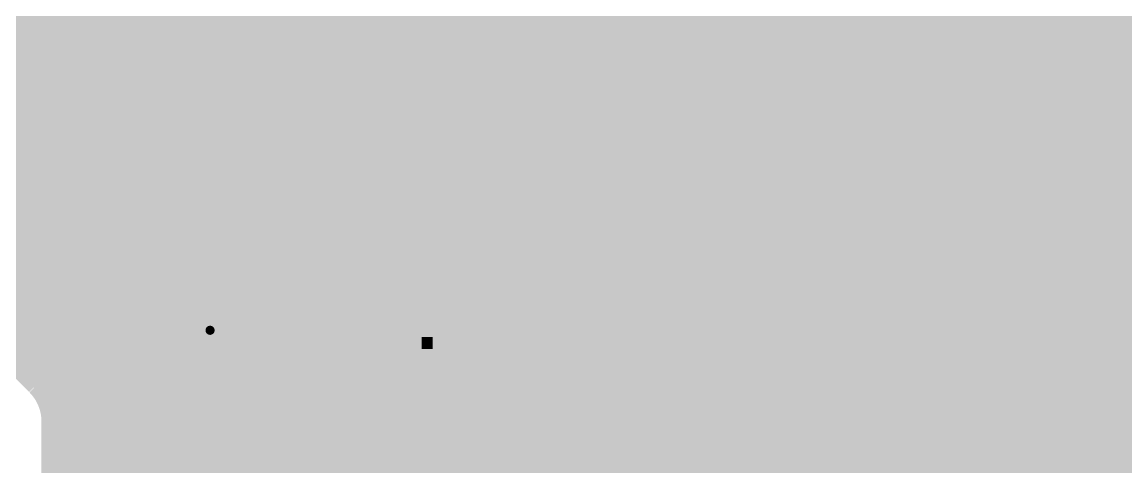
# Model space of a CAD drawing. Extents: x -10 to 131, y -93 to 209.
# Drawn here: x 20.87 to 36.26, y 52.71 to 58.91 of the extents above; entities that cross this region are included whole.
import ezdxf

# ---------------------------------------------------------------- set-up
doc = ezdxf.new("R2010")
doc.units = 0
doc.header["$MEASUREMENT"] = 0
doc.layers.get('0').update_dxf_attribs({"linetype": 'CONTINUOUS'})
for name, color, linetype in [('22-303-0_AST', 7, 'CONTINUOUS'), ('22-303-0_BOT', 2, 'CONTINUOUS'), ('22-303-0_DRD', 6, 'CONTINUOUS'), ('22-303-0_DRL', 1, 'CONTINUOUS'), ('22-303-0_GND', 3, 'CONTINUOUS'), ('22-303-0_IN1', 10, 'CONTINUOUS'), ('22-303-0_SMT', 9, 'CONTINUOUS'), ('22-303-0_SPT', 11, 'CONTINUOUS'), ('22-303-0_SST', 8, 'CONTINUOUS'), ('22-303-0_TOP', 15, 'CONTINUOUS'), ('THRUHOLE_TAP', 2, 'CONTINUOUS')]:
    doc.layers.add(name, color=color, linetype=linetype)

# ---------------------------------------------------------------- blocks, each defined once
blk = doc.blocks.new('ROUND_70')
at = {"const_width": 0.29972}
blk.add_lwpolyline([(-0.14986, 0, 1), (0.14986, 0, 1)], format="xyb", close=True, dxfattribs=at)
blk = doc.blocks.new('ROUND_117')
at = {"const_width": 0.10033}
blk.add_lwpolyline([(-0.050164, 0, 1), (0.050164, 0, 1)], format="xyb", close=True, dxfattribs=at)
blk = doc.blocks.new('ROUND_101')
at = {"const_width": 0.0635}
blk.add_lwpolyline([(-0.03175, 0, 1), (0.03175, 0, 1)], format="xyb", close=True, dxfattribs=at)
blk = doc.blocks.new('RECTANGLE_6')
blk.add_solid([(0.63627, 0.51308), (0.63627, -0.51308), (-0.63627, 0.51308), (-0.63627, -0.51308)])
blk = doc.blocks.new('RECTANGLE_18')
blk.add_solid([(0.25019, 0.40005), (0.25019, -0.40005), (-0.25019, 0.40005), (-0.25019, -0.40005)])
blk = doc.blocks.new('ROUND_108')
at = {"const_width": 0.10033}
blk.add_lwpolyline([(-0.050164, 0, 1), (0.050164, 0, 1)], format="xyb", close=True, dxfattribs=at)

msp = doc.modelspace()

# ---------------------------------------------------------------- linework, layer by layer
at = {"layer": '22-303-0_AST'}
for points, const_width in [([(24.65832, 58.37682), (24.65832, 58.02122), (24.99614, 57.90184), (25.3365, 57.90184), (25.67432, 58.02122), (25.67432, 58.37682)], 0.1524), ([(24.65832, 58.31586), (25.67432, 58.31586)], 0.1524), ([(20.97532, 58.12282), (20.97532, 57.76722), (21.31314, 57.64784), (21.6535, 57.64784), (21.99132, 57.76722), (21.99132, 58.12282)], 0.1524), ([(20.97532, 58.06186), (21.99132, 58.06186)], 0.1524), ([(24.65832, 57.18302), (24.65832, 57.41924)], 0.1524), ([(24.65832, 57.29986), (25.67432, 57.29986), (25.50414, 57.41924)], 0.1524), ([(20.97532, 56.92902), (20.97532, 57.16524)], 0.1524), ([(20.97532, 57.04586), (21.99132, 57.04586), (21.82114, 57.16524)], 0.1524), ([(24.8285, 56.81726), (24.65832, 56.75884), (24.65832, 56.40324), (24.8285, 56.34482), (25.16632, 56.34482), (25.3365, 56.46166), (25.3365, 56.81726), (25.67432, 56.81726), (25.67432, 56.34482)], 0.1524), ([(21.48332, 56.50484), (21.48332, 56.14924), (21.31314, 56.09082), (21.1455, 56.09082), (20.97532, 56.14924), (20.97532, 56.50484), (21.1455, 56.56326), (21.31314, 56.56326), (21.99132, 56.32704)], 0.1524), ([(24.384, 52.832), (22.606, 52.832), (22.606, 56.388), (24.384, 56.388), (24.384, 52.832)], 0.1524), ([(23.16734, 55.31358), (22.99716, 55.372), (22.99716, 55.7276), (23.16734, 55.78602), (23.84552, 55.78602), (24.01316, 55.7276), (24.01316, 55.372), (23.84552, 55.31358)], 0.1524), ([(21.19122, 53.9115), (21.08962, 53.9115), (21.08962, 55.3085), (21.19122, 55.3085)], 0.20066), ([(21.98878, 55.3085), (22.09038, 55.3085), (22.09038, 53.9115), (21.98878, 53.9115)], 0.20066), ([(25.00122, 53.9115), (24.89962, 53.9115), (24.89962, 55.3085), (25.00122, 55.3085)], 0.20066), ([(25.79878, 55.3085), (25.90038, 55.3085), (25.90038, 53.9115), (25.79878, 53.9115)], 0.20066), ([(22.09038, 55.00878), (22.09038, 54.90972), (21.08962, 54.90972), (21.08962, 55.00878), (22.09038, 55.00878)], 0.20066), ([(25.90038, 55.00878), (25.90038, 54.90972), (24.89962, 54.90972), (24.89962, 55.00878), (25.90038, 55.00878)], 0.20066), ([(23.16734, 54.94782), (22.99716, 54.8894), (22.99716, 54.5338), (23.16734, 54.47538), (23.50516, 54.47538), (23.67534, 54.59222), (23.67534, 54.94782), (24.01316, 54.94782), (24.01316, 54.47538)], 0.1524), ([(23.50516, 53.6956), (23.67534, 53.63718), (23.84552, 53.63718), (24.01316, 53.6956), (24.01316, 54.0512), (23.84552, 54.10962), (23.67534, 54.10962), (23.50516, 54.0512), (23.50516, 53.6956), (23.33752, 53.63718), (23.16734, 53.63718), (22.99716, 53.6956), (22.99716, 54.0512), (23.16734, 54.10962), (23.33752, 54.10962), (23.50516, 54.0512)], 0.1524)]:
    msp.add_lwpolyline(points, dxfattribs=dict(at, const_width=const_width))
at = {"layer": '22-303-0_BOT', "const_width": 0.254}
for points in [[(76.454, 58.10758), (9.4996, 58.10758)], [(20.8534, 58.10758), (20.8534, 54.04866)], [(21.082, 58.10758), (21.082, 53.82006)], [(21.3106, 58.10758), (21.3106, 50.3682)], [(21.5392, 58.10758), (21.5392, 44.2976)], [(21.7678, 58.10758), (21.7678, 44.2976)], [(21.9964, 58.10758), (21.9964, 44.2976)], [(22.225, 58.10758), (22.225, 44.2976)], [(22.4536, 58.10758), (22.4536, 44.2976)], [(22.6822, 58.10758), (22.6822, 44.2976)], [(22.9108, 58.10758), (22.9108, 49.32426)], [(23.1394, 58.10758), (23.1394, 49.4919)], [(23.368, 58.10758), (23.368, 49.56556)], [(23.5966, 58.10758), (23.5966, 49.5681)], [(23.8252, 58.10758), (23.8252, 49.5046)], [(24.0538, 58.10758), (24.0538, 49.34966)], [(24.2824, 58.10758), (24.2824, 48.94834)], [(24.511, 58.10758), (24.511, 44.36872)], [(24.7396, 58.10758), (24.7396, 44.3357)], [(24.9682, 58.10758), (24.9682, 44.22648)], [(25.1968, 58.10758), (25.1968, 43.98772)], [(25.4254, 58.10758), (25.4254, 42.36466)], [(25.654, 58.10758), (25.654, 42.29608)], [(25.8826, 58.10758), (25.8826, 42.1767)], [(26.1112, 58.10758), (26.1112, 41.91254)], [(26.3398, 58.10758), (26.3398, 41.09466)], [(26.5684, 58.10758), (26.5684, 40.69334)], [(26.797, 58.10758), (26.797, 40.8432)], [(27.0256, 58.10758), (27.0256, 40.93972)], [(27.2542, 58.10758), (27.2542, 40.9575)], [(27.4828, 58.10758), (27.4828, 40.9575)], [(27.7114, 58.10758), (27.7114, 40.9575)], [(27.94, 58.10758), (27.94, 40.9575)], [(28.1686, 58.10758), (28.1686, 40.9575)], [(28.3972, 58.10758), (28.3972, 40.9575)], [(28.6258, 58.10758), (28.6258, 40.9575)], [(28.8544, 58.10758), (28.8544, 40.9575)], [(29.083, 58.10758), (29.083, 40.9575)], [(29.3116, 58.10758), (29.3116, 45.01134)], [(29.5402, 58.10758), (29.5402, 45.41266)], [(29.7688, 58.10758), (29.7688, 45.5676)], [(29.9974, 58.10758), (29.9974, 45.6311)], [(30.226, 58.10758), (30.226, 45.62856)], [(30.4546, 58.10758), (30.4546, 45.5549)], [(30.6832, 58.10758), (30.6832, 45.38726)], [(30.9118, 58.10758), (30.9118, 42.20718)], [(31.1404, 58.10758), (31.1404, 42.20718)], [(31.369, 58.10758), (31.369, 42.20718)], [(31.5976, 58.10758), (31.5976, 42.20718)], [(31.8262, 58.10758), (31.8262, 43.31462)], [(32.0548, 58.10758), (32.0548, 43.59656)], [(32.2834, 58.10758), (32.2834, 43.74896)], [(32.512, 58.10758), (32.512, 43.83024)], [(32.7406, 58.10758), (32.7406, 43.85564)], [(32.9692, 58.10758), (32.9692, 43.83278)], [(33.1978, 58.10758), (33.1978, 43.75658)], [(33.4264, 58.10758), (33.4264, 43.6118)], [(33.655, 58.10758), (33.655, 43.3451)], [(33.8836, 58.10758), (33.8836, 42.20718)], [(34.1122, 58.10758), (34.1122, 42.20718)], [(34.3408, 58.10758), (34.3408, 42.20718)], [(34.5694, 58.10758), (34.5694, 42.20718)], [(34.798, 58.10758), (34.798, 42.20718)], [(35.0266, 58.10758), (35.0266, 42.20718)], [(35.2552, 58.10758), (35.2552, 42.20718)], [(35.4838, 58.10758), (35.4838, 42.20718)], [(35.7124, 58.10758), (35.7124, 42.20718)], [(35.941, 58.10758), (35.941, 42.20718)], [(36.1696, 58.10758), (36.1696, 42.20718)], [(76.454, 57.8866), (7.1755, 57.8866)], [(76.454, 57.658), (7.1755, 57.658)], [(76.454, 57.4294), (17.37106, 57.4294)], [(17.64538, 57.25668), (21.06168, 53.84038)], [(76.454, 57.2008), (17.70126, 57.2008)], [(76.454, 56.9722), (17.92986, 56.9722)], [(76.454, 56.7436), (18.15846, 56.7436)], [(76.454, 56.515), (18.38706, 56.515)], [(76.454, 56.2864), (18.61566, 56.2864)], [(76.454, 56.0578), (18.84426, 56.0578)], [(76.454, 55.8292), (19.07286, 55.8292)], [(76.454, 55.6006), (19.30146, 55.6006)], [(76.454, 55.372), (19.53006, 55.372)], [(76.454, 55.1434), (19.75866, 55.1434)], [(76.454, 54.9148), (19.98726, 54.9148)], [(76.454, 54.6862), (20.21586, 54.6862)], [(76.454, 54.4576), (20.44446, 54.4576)], [(76.454, 54.229), (20.67306, 54.229)], [(76.454, 54.0004), (20.90166, 54.0004)], [(76.454, 53.7718), (21.12264, 53.7718)], [(76.454, 53.5432), (21.24202, 53.5432)], [(21.2725, 53.34), (21.2725, 50.4444)], [(76.454, 53.3146), (21.2725, 53.3146)], [(76.454, 53.086), (21.2725, 53.086)], [(76.454, 52.8574), (21.2725, 52.8574)], [(76.454, 52.6288), (21.2725, 52.6288)]]:
    msp.add_lwpolyline(points, dxfattribs=at)
msp.add_lwpolyline([(21.2725, 53.34, 0.1989124), (21.06791, 53.83391)], format="xyb", dxfattribs=at)
msp.add_lwpolyline([(21.2725, 53.34, 0.1989124), (21.06791, 53.83391)], format="xyb", dxfattribs=at)
at = {"layer": '22-303-0_DRD', "const_width": 0.254}
for points in [[(22.86, 54.356), (23.495, 54.991)], [(23.495, 54.991), (24.13, 54.356)], [(22.86, 54.864), (22.86, 54.356)], [(23.495, 54.229), (22.86, 54.864)], [(24.13, 54.864), (23.495, 54.229)], [(24.13, 54.356), (24.13, 54.864)]]:
    msp.add_lwpolyline(points, dxfattribs=at)
at = {"layer": '22-303-0_DRL', "const_width": 0.254}
msp.add_lwpolyline([(93.45422, 17.63014), (76.454, 17.63014), (76.454, 58.10758), (9.4996, 58.10758), (9.4996, 122.97664), (13.5001, 122.97664), (13.5001, 131.9784), (5.25018, 131.9784), (5.25018, 155.55976), (9.4996, 155.55976), (9.4996, 189.7761), (111.50092, 189.7761), (111.50092, 159.77616), (106.36504, 159.77616), (106.36504, 90.10904), (82.63636, 90.10904), (82.63636, 115.10772), (72.03948, 115.10772), (72.03948, 80.10906), (111.50092, 80.10906), (111.50092, 58.10758), (93.45422, 58.10758), (93.45422, 17.63014)], dxfattribs=at)
at = {"layer": '22-303-0_GND', "const_width": 1.27}
for points in [[(111.50092, 59.54014), (9.4996, 59.54014)], [(111.50092, 58.90514), (9.4996, 58.90514)], [(111.50092, 58.27014), (9.4996, 58.27014)]]:
    msp.add_lwpolyline(points, dxfattribs=at)
at = {"layer": '22-303-0_SST', "const_width": 0.1524}
for points in [[(25.11552, 56.4007), (25.07234, 56.25846), (24.81834, 56.25846), (24.77516, 56.4007), (24.77516, 56.96458), (24.81834, 57.10682), (25.07234, 57.10682), (25.11552, 56.96458)], [(25.46096, 56.4007), (25.50414, 56.25846), (25.75814, 56.25846), (25.80132, 56.4007), (25.80132, 56.68264), (25.71496, 56.82234), (25.46096, 56.82234), (25.46096, 57.10682), (25.80132, 57.10682)], [(26.44394, 56.68264), (26.48712, 56.82234), (26.48712, 56.96458), (26.44394, 57.10682), (26.18994, 57.10682), (26.14676, 56.96458), (26.14676, 56.82234), (26.18994, 56.68264), (26.44394, 56.68264), (26.48712, 56.5404), (26.48712, 56.4007), (26.44394, 56.25846), (26.18994, 56.25846), (26.14676, 56.4007), (26.14676, 56.5404), (26.18994, 56.68264)], [(19.91614, 56.2102), (20.76196, 56.2102), (20.62226, 56.29402)], [(24.384, 52.832), (24.384, 56.388), (22.606, 56.388), (22.606, 52.832), (24.384, 52.832)], [(21.19122, 55.3085), (21.08962, 55.3085), (21.08962, 53.9115), (21.19122, 53.9115)], [(21.98878, 53.9115), (22.09038, 53.9115), (22.09038, 55.3085), (21.98878, 55.3085)], [(25.00122, 55.3085), (24.89962, 55.3085), (24.89962, 53.9115), (25.00122, 53.9115)], [(25.79878, 53.9115), (25.90038, 53.9115), (25.90038, 55.3085), (25.79878, 55.3085)], [(26.52014, 55.28818), (26.52014, 55.03418), (26.80208, 54.94782), (27.08402, 54.94782), (27.36596, 55.03418), (27.36596, 55.28818)], [(26.52014, 55.245), (27.36596, 55.245)], [(22.09038, 55.00878), (22.09038, 54.90972), (21.08962, 54.90972), (21.08962, 55.00878), (22.09038, 55.00878)], [(25.90038, 55.00878), (25.90038, 54.90972), (24.89962, 54.90972), (24.89962, 55.00878), (25.90038, 55.00878)], [(26.52014, 54.34838), (26.52014, 54.51602)], [(26.52014, 54.4322), (27.36596, 54.4322), (27.22626, 54.51602)], [(26.65984, 54.0004), (26.52014, 53.95722), (26.52014, 53.70322), (26.65984, 53.66258), (26.94432, 53.66258), (27.08402, 53.7464), (27.08402, 54.0004), (27.36596, 54.0004), (27.36596, 53.66258)], [(26.72842, 52.60594), (26.98242, 52.60594), (27.06624, 52.74564), (27.06624, 52.88788), (26.98242, 53.03012), (26.72842, 53.03012), (26.72842, 52.18176)], [(27.45486, 52.60594), (27.70886, 52.60594), (27.75204, 52.4637), (27.75204, 52.324), (27.70886, 52.18176), (27.45486, 52.18176), (27.41422, 52.324), (27.41422, 52.4637), (27.58186, 53.03012)], [(28.10002, 52.324), (28.14066, 52.18176), (28.39466, 52.18176), (28.43784, 52.324), (28.43784, 52.60594), (28.35402, 52.74564), (28.10002, 52.74564), (28.10002, 53.03012), (28.43784, 53.03012)]]:
    msp.add_lwpolyline(points, dxfattribs=at)
at = {"layer": '22-303-0_TOP'}
for points, const_width in [([(-6.731, 51.689), (-5.588, 50.546), (2.54, 50.546), (3.429, 51.435), (4.572, 51.435), (5.207, 52.07), (13.081, 52.07), (14.351, 50.8), (18.288, 50.8), (18.669, 51.181), (18.669, 54.229), (20.955, 56.515), (32.512, 56.515), (44.196, 44.831), (51.054, 44.831)], 0.2032), ([(21.59, 55.61076), (21.06676, 55.61076), (19.177, 53.721), (19.177, 48.514), (18.796, 48.133), (18.796, 47.244), (17.78, 46.228), (12.954, 46.228), (12.06754, 47.11446), (11.19378, 47.11446)], 0.381), ([(23.495, 55.626), (23.47976, 55.61076), (21.59, 55.61076)], 0.381), ([(23.495, 55.626), (23.51024, 55.61076), (25.4, 55.61076)], 0.381), ([(25.4, 55.61076), (25.654, 55.61076), (26.162, 55.10276), (26.162, 52.197), (25.4762, 51.5112), (25.4, 51.5112)], 0.381), ([(23.495, 54.61), (23.495, 53.594)], 0.2032), ([(21.59, 53.60924), (21.59, 51.5112)], 0.381), ([(23.495, 51.5112), (24.003, 51.5112), (24.003, 51.943), (25.4, 53.34), (25.4, 53.60924)], 0.381)]:
    msp.add_lwpolyline(points, dxfattribs=dict(at, const_width=const_width))

# ---------------------------------------------------------------- block references
at = {"layer": '22-303-0_BOT'}
msp.add_blockref('ROUND_70', (23.495, 54.61), dxfattribs=at)
at = {"layer": '22-303-0_DRL'}
msp.add_blockref('ROUND_117', (23.495, 54.61), dxfattribs=at)
at = {"layer": '22-303-0_GND'}
msp.add_blockref('ROUND_101', (23.495, 54.61), dxfattribs=at)
at = {"layer": '22-303-0_IN1'}
msp.add_blockref('ROUND_70', (23.495, 54.61), dxfattribs=at)
at = {"layer": '22-303-0_SMT'}
for name, p in [('RECTANGLE_18', (21.59, 55.61076)), ('RECTANGLE_6', (23.495, 55.626)), ('RECTANGLE_18', (25.4, 55.61076)), ('RECTANGLE_18', (21.59, 53.60924)), ('RECTANGLE_6', (23.495, 53.594)), ('RECTANGLE_18', (25.4, 53.60924))]:
    msp.add_blockref(name, p, dxfattribs=at)
at = {"layer": '22-303-0_SPT'}
for name, p in [('RECTANGLE_18', (21.59, 55.61076)), ('RECTANGLE_6', (23.495, 55.626)), ('RECTANGLE_18', (25.4, 55.61076)), ('RECTANGLE_18', (21.59, 53.60924)), ('RECTANGLE_6', (23.495, 53.594)), ('RECTANGLE_18', (25.4, 53.60924))]:
    msp.add_blockref(name, p, dxfattribs=at)
at = {"layer": '22-303-0_TOP'}
for name, p in [('RECTANGLE_18', (21.59, 55.61076)), ('RECTANGLE_6', (23.495, 55.626)), ('RECTANGLE_18', (25.4, 55.61076)), ('ROUND_70', (23.495, 54.61)), ('RECTANGLE_18', (21.59, 53.60924)), ('RECTANGLE_6', (23.495, 53.594)), ('RECTANGLE_18', (25.4, 53.60924))]:
    msp.add_blockref(name, p, dxfattribs=at)
at = {"layer": 'THRUHOLE_TAP'}
msp.add_blockref('ROUND_108', (23.495, 54.61), dxfattribs=at)

doc.saveas('drawing.dxf')
